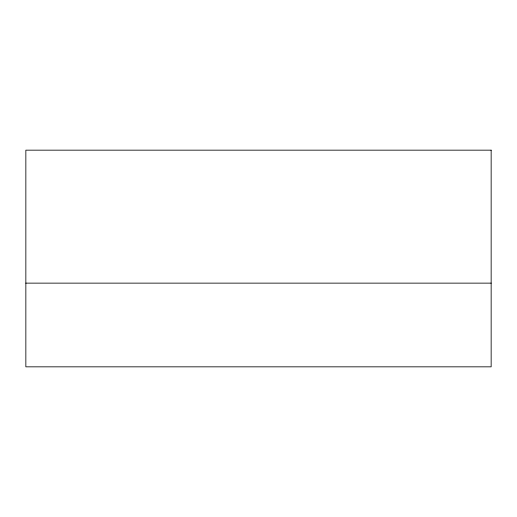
<?xml version="1.0" encoding="UTF-8"?>
<svg xmlns="http://www.w3.org/2000/svg" width="517" height="517" viewBox="0 0 517 517"><rect width="100%" height="100%" fill="white"/><g stroke="black" fill="none" stroke-linecap="round" stroke-linejoin="round"><path stroke-width="0.78" d="M25.85 283.135L491.15 283.135M491.15 150.163L25.85 150.163L25.85 366.837L491.15 366.837L491.15 150.163"/></g></svg>
